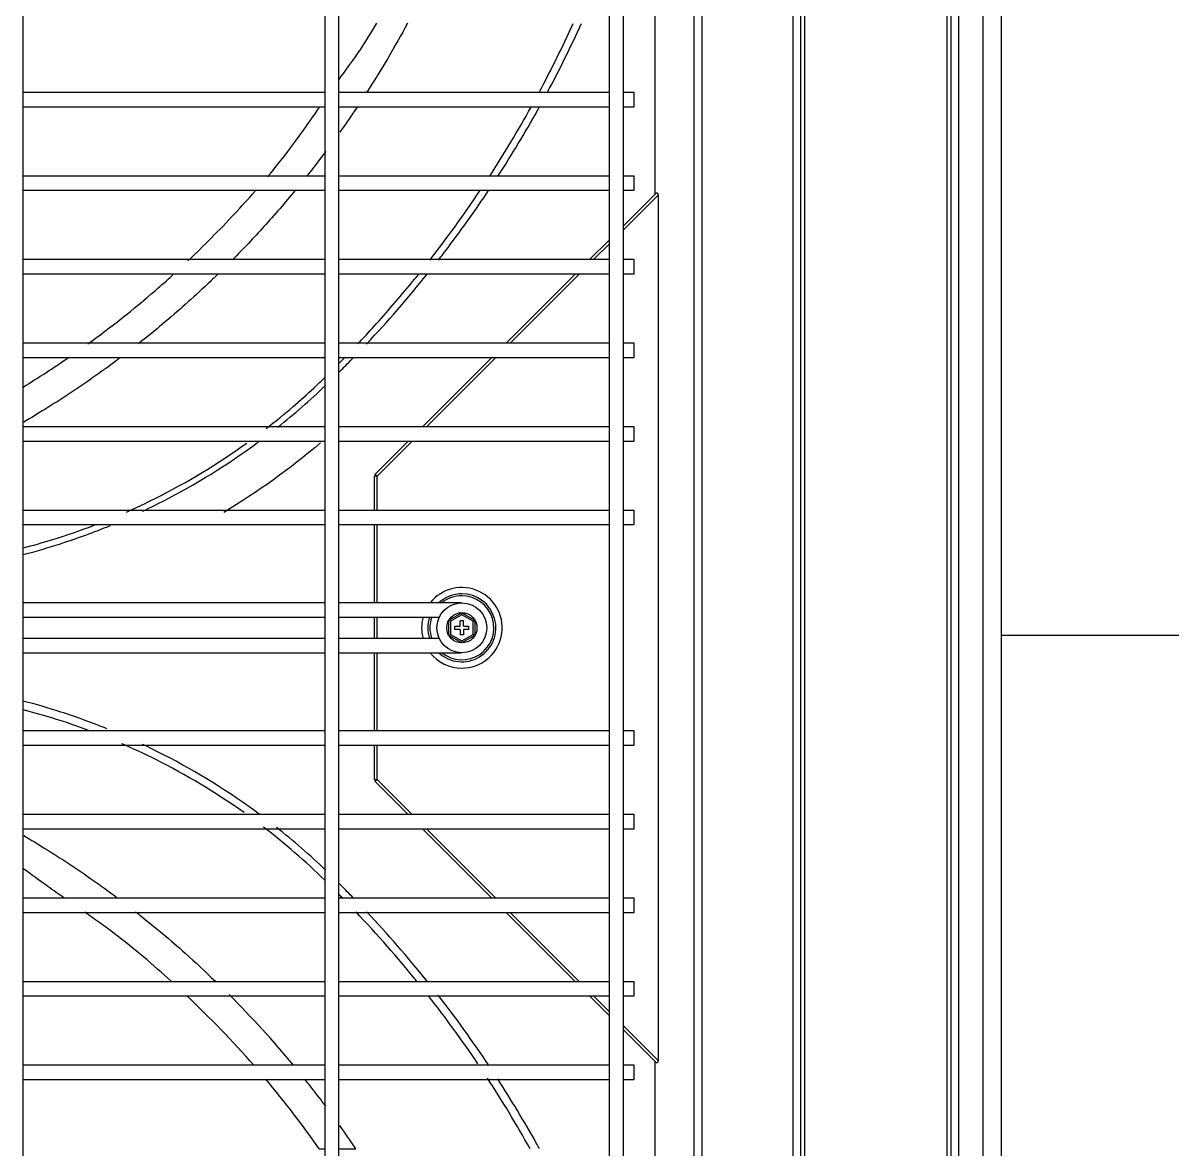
# Model space of a CAD drawing. Extents: x 58467 to 79089, y -33726 to -17391.
# Drawn here: x 72240.04 to 72272.53, y -19168.33 to -19136.69 of the extents above; entities that cross this region are included whole.
import ezdxf

# ---------------------------------------------------------------- set-up
doc = ezdxf.new("R2010")
doc.units = 0
doc.header["$LTSCALE"] = 100

# ---------------------------------------------------------------- blocks, each defined once
blk = doc.blocks.new('ZSGT')
at = {"color": 3}
for p, q in [((40300.148, -24624.08, -3.539), (40300.148, -24505.717, -3.539)), ((40308.627, -24505.717, -3.539), (40308.627, -24624.08, -3.539)), ((40309.027, -24624.08, -3.539), (40309.027, -24505.717, -3.539)), ((40327.146, -24622.854, -3.539), (40327.146, -24506.852, -3.539)), ((40327.646, -24506.852, -3.539), (40327.646, -24622.854, -3.539)), ((40316.626, -24512.125, -3.539), (40316.626, -24617.58, -3.539)), ((40317.026, -24617.58, -3.539), (40317.026, -24512.125, -3.539)), ((40319.23, -24512.252, -3.539), (40319.23, -24617.41, -3.539)), ((40321.797, -24617.404, -3.539), (40321.797, -24512.259, -3.539)), ((40322.009, -24512.259, -3.539), (40322.009, -24617.404, -3.539)), ((40322.121, -24512.259, -3.539), (40322.121, -24617.404, -3.539)), ((40326.126, -24617.404, -3.539), (40326.126, -24512.259, -3.539)), ((40326.239, -24617.404, -3.539), (40326.239, -24512.259, -3.539)), ((40326.451, -24512.259, -3.539), (40326.451, -24617.404, -3.539)), ((40319.018, -24617.258, -3.539), (40319.018, -24512.405, -3.539)), ((40317.906, -24541.832, -3.539), (40317.906, -24552.654, -3.539)), ((40308.626, -24549.783, -3.539), (40300.148, -24549.783, -3.539)), ((40316.625, -24549.783, -3.539), (40309.026, -24549.783, -3.539)), ((40317.326, -24549.783, -3.539), (40317.025, -24549.783, -3.539)), ((40317.326, -24550.183, -3.539), (40317.326, -24549.783, -3.539)), ((40300.148, -24550.183, -3.539), (40308.626, -24550.183, -3.539)), ((40309.026, -24550.183, -3.539), (40316.625, -24550.183, -3.539)), ((40317.025, -24550.183, -3.539), (40317.326, -24550.183, -3.539)), ((40308.626, -24552.133, -3.539), (40300.148, -24552.133, -3.539)), ((40316.625, -24552.133, -3.539), (40309.026, -24552.133, -3.539)), ((40317.326, -24552.133, -3.539), (40317.025, -24552.133, -3.539)), ((40317.326, -24552.533, -3.539), (40317.326, -24552.133, -3.539)), ((40300.148, -24552.533, -3.539), (40308.626, -24552.533, -3.539)), ((40309.026, -24552.533, -3.539), (40316.625, -24552.533, -3.539)), ((40317.025, -24552.533, -3.539), (40317.326, -24552.533, -3.539)), ((40317.026, -24553.534, -3.539), (40317.926, -24552.634, -3.539)), ((40317.026, -24553.647, -3.539), (40318.006, -24552.667, -3.539)), ((40318.006, -24552.667, -3.539), (40318.006, -24576.996, -3.539)), ((40316.077, -24554.483, -3.539), (40316.626, -24553.934, -3.539)), ((40316.19, -24554.483, -3.539), (40316.626, -24554.047, -3.539)), ((40308.626, -24554.482, -3.539), (40300.148, -24554.482, -3.539)), ((40316.625, -24554.482, -3.539), (40309.026, -24554.482, -3.539)), ((40317.326, -24554.482, -3.539), (40317.025, -24554.482, -3.539)), ((40317.326, -24554.882, -3.539), (40317.326, -24554.482, -3.539)), ((40300.148, -24554.882, -3.539), (40308.626, -24554.882, -3.539)), ((40309.026, -24554.882, -3.539), (40316.625, -24554.882, -3.539)), ((40313.727, -24556.832, -3.539), (40315.677, -24554.882, -3.539)), ((40313.841, -24556.832, -3.539), (40315.79, -24554.882, -3.539)), ((40317.025, -24554.882, -3.539), (40317.326, -24554.882, -3.539)), ((40308.626, -24556.832, -3.539), (40300.148, -24556.832, -3.539)), ((40316.625, -24556.832, -3.539), (40309.026, -24556.832, -3.539)), ((40317.326, -24556.832, -3.539), (40317.025, -24556.832, -3.539)), ((40317.326, -24557.232, -3.539), (40317.326, -24556.832, -3.539)), ((40300.148, -24557.232, -3.539), (40308.626, -24557.232, -3.539)), ((40309.026, -24557.232, -3.539), (40316.625, -24557.232, -3.539)), ((40311.378, -24559.182, -3.539), (40313.327, -24557.232, -3.539)), ((40311.491, -24559.182, -3.539), (40313.441, -24557.232, -3.539)), ((40317.025, -24557.232, -3.539), (40317.326, -24557.232, -3.539)), ((40308.626, -24559.182, -3.539), (40300.148, -24559.182, -3.539)), ((40316.625, -24559.182, -3.539), (40309.026, -24559.182, -3.539)), ((40317.326, -24559.182, -3.539), (40317.025, -24559.182, -3.539)), ((40317.326, -24559.582, -3.539), (40317.326, -24559.182, -3.539)), ((40300.148, -24559.582, -3.539), (40308.626, -24559.582, -3.539)), ((40309.026, -24559.582, -3.539), (40316.625, -24559.582, -3.539)), ((40310.05, -24560.509, -3.539), (40310.978, -24559.582, -3.539)), ((40310.107, -24560.566, -3.539), (40311.091, -24559.582, -3.539)), ((40317.025, -24559.582, -3.539), (40317.326, -24559.582, -3.539)), ((40310.027, -24561.531, -3.539), (40310.027, -24560.566, -3.539)), ((40310.107, -24560.566, -3.539), (40310.027, -24560.566, -3.539)), ((40310.05, -24560.509, -3.539), (40310.107, -24560.566, -3.539)), ((40310.107, -24561.531, -3.539), (40310.107, -24560.566, -3.539)), ((40308.626, -24561.531, -3.539), (40300.148, -24561.531, -3.539)), ((40316.625, -24561.531, -3.539), (40309.026, -24561.531, -3.539)), ((40317.326, -24561.531, -3.539), (40317.025, -24561.531, -3.539)), ((40317.326, -24561.931, -3.539), (40317.326, -24561.531, -3.539)), ((40300.148, -24561.931, -3.539), (40308.626, -24561.931, -3.539)), ((40309.026, -24561.931, -3.539), (40316.625, -24561.931, -3.539)), ((40310.027, -24564.131, -3.539), (40310.027, -24561.931, -3.539)), ((40310.107, -24564.131, -3.539), (40310.107, -24561.931, -3.539)), ((40317.025, -24561.931, -3.539), (40317.326, -24561.931, -3.539)), ((40308.627, -24564.131, -3.539), (40300.148, -24564.131, -3.539)), ((40310.161, -24564.131, -3.539), (40309.027, -24564.131, -3.539)), ((40310.444, -24564.131, -3.539), (40310.161, -24564.131, -3.539)), ((40310.81, -24564.131, -3.539), (40310.444, -24564.131, -3.539)), ((40310.444, -24564.131, -3.539), (40310.444, -24564.131, -3.539)), ((40310.81, -24564.131, -3.539), (40310.81, -24564.131, -3.539)), ((40311.092, -24564.131, -3.539), (40310.81, -24564.131, -3.539)), ((40312.471, -24564.131, -3.539), (40311.092, -24564.131, -3.539)), ((40300.148, -24564.531, -3.539), (40308.627, -24564.531, -3.539)), ((40309.027, -24564.531, -3.539), (40310.161, -24564.531, -3.539)), ((40310.027, -24565.131, -3.539), (40310.027, -24564.531, -3.539)), ((40310.107, -24565.131, -3.539), (40310.107, -24564.531, -3.539)), ((40310.161, -24564.531, -3.539), (40310.444, -24564.531, -3.539)), ((40310.444, -24564.531, -3.539), (40310.81, -24564.531, -3.539)), ((40310.81, -24564.531, -3.539), (40311.092, -24564.531, -3.539)), ((40311.092, -24564.531, -3.539), (40311.853, -24564.531, -3.539)), ((40312.117, -24564.619, -3.539), (40312.485, -24564.406, -3.539)), ((40312.117, -24565.044, -3.539), (40312.117, -24564.619, -3.539)), ((40312.167, -24564.648, -3.539), (40312.117, -24564.619, -3.539)), ((40312.485, -24564.464, -3.539), (40312.167, -24564.648, -3.539)), ((40312.485, -24564.406, -3.539), (40312.853, -24564.619, -3.539)), ((40312.485, -24564.464, -3.539), (40312.485, -24564.406, -3.539)), ((40312.803, -24564.648, -3.539), (40312.485, -24564.464, -3.539)), ((40312.803, -24564.648, -3.539), (40312.853, -24564.619, -3.539)), ((40312.853, -24564.619, -3.539), (40312.853, -24565.044, -3.539)), ((40312.167, -24564.648, -3.539), (40312.167, -24565.015, -3.539)), ((40312.285, -24564.781, -3.539), (40312.435, -24564.781, -3.539)), ((40312.285, -24564.881, -3.539), (40312.285, -24564.781, -3.539)), ((40312.435, -24564.881, -3.539), (40312.285, -24564.881, -3.539)), ((40312.535, -24564.631, -3.539), (40312.435, -24564.631, -3.539)), ((40312.435, -24564.781, -3.539), (40312.435, -24564.631, -3.539)), ((40312.435, -24564.881, -3.539), (40312.435, -24565.031, -3.539)), ((40312.535, -24564.781, -3.539), (40312.535, -24564.631, -3.539)), ((40312.535, -24564.781, -3.539), (40312.685, -24564.781, -3.539)), ((40312.535, -24564.881, -3.539), (40312.535, -24565.031, -3.539)), ((40312.685, -24564.881, -3.539), (40312.535, -24564.881, -3.539)), ((40312.685, -24564.881, -3.539), (40312.685, -24564.781, -3.539)), ((40312.803, -24565.015, -3.539), (40312.803, -24564.648, -3.539)), ((40308.626, -24565.131, -3.539), (40300.148, -24565.131, -3.539)), ((40310.161, -24565.131, -3.539), (40309.026, -24565.131, -3.539)), ((40310.444, -24565.131, -3.539), (40310.161, -24565.131, -3.539)), ((40310.809, -24565.131, -3.539), (40310.444, -24565.131, -3.539)), ((40311.092, -24565.131, -3.539), (40310.809, -24565.131, -3.539)), ((40311.853, -24565.131, -3.539), (40311.092, -24565.131, -3.539)), ((40312.117, -24565.044, -3.539), (40312.167, -24565.015, -3.539)), ((40312.485, -24565.256, -3.539), (40312.117, -24565.044, -3.539)), ((40312.167, -24565.015, -3.539), (40312.485, -24565.198, -3.539)), ((40312.535, -24565.031, -3.539), (40312.435, -24565.031, -3.539)), ((40312.485, -24565.198, -3.539), (40312.803, -24565.015, -3.539)), ((40312.853, -24565.044, -3.539), (40312.485, -24565.256, -3.539)), ((40312.485, -24565.256, -3.539), (40312.485, -24565.198, -3.539)), ((40312.853, -24565.044, -3.539), (40312.803, -24565.015, -3.539)), ((40327.646, -24565.034, -3.539), (40332.646, -24565.034, -3.539)), ((40300.148, -24565.531, -3.539), (40308.626, -24565.531, -3.539)), ((40309.026, -24565.531, -3.539), (40310.161, -24565.531, -3.539)), ((40310.027, -24567.73, -3.539), (40310.027, -24565.531, -3.539)), ((40310.107, -24567.73, -3.539), (40310.107, -24565.531, -3.539)), ((40310.161, -24565.531, -3.539), (40310.444, -24565.531, -3.539)), ((40310.444, -24565.531, -3.539), (40310.809, -24565.531, -3.539)), ((40310.809, -24565.531, -3.539), (40311.092, -24565.531, -3.539)), ((40311.092, -24565.531, -3.539), (40312.467, -24565.531, -3.539)), ((40308.626, -24567.73, -3.539), (40300.148, -24567.73, -3.539)), ((40316.625, -24567.73, -3.539), (40309.026, -24567.73, -3.539)), ((40317.326, -24567.73, -3.539), (40317.025, -24567.73, -3.539)), ((40317.326, -24568.13, -3.539), (40317.326, -24567.73, -3.539)), ((40300.148, -24568.13, -3.539), (40308.626, -24568.13, -3.539)), ((40309.026, -24568.13, -3.539), (40316.625, -24568.13, -3.539)), ((40310.027, -24569.097, -3.539), (40310.027, -24568.13, -3.539)), ((40310.107, -24569.097, -3.539), (40310.107, -24568.13, -3.539)), ((40317.025, -24568.13, -3.539), (40317.326, -24568.13, -3.539)), ((40310.027, -24569.097, -3.539), (40310.107, -24569.097, -3.539)), ((40310.107, -24569.097, -3.539), (40310.05, -24569.153, -3.539)), ((40310.977, -24570.08, -3.539), (40310.05, -24569.153, -3.539)), ((40311.09, -24570.08, -3.539), (40310.107, -24569.097, -3.539)), ((40308.626, -24570.08, -3.539), (40300.148, -24570.08, -3.539)), ((40316.625, -24570.08, -3.539), (40309.026, -24570.08, -3.539)), ((40317.326, -24570.08, -3.539), (40317.025, -24570.08, -3.539)), ((40317.326, -24570.48, -3.539), (40317.326, -24570.08, -3.539)), ((40300.148, -24570.48, -3.539), (40308.626, -24570.48, -3.539)), ((40309.026, -24570.48, -3.539), (40316.625, -24570.48, -3.539)), ((40313.327, -24572.43, -3.539), (40311.377, -24570.48, -3.539)), ((40313.44, -24572.43, -3.539), (40311.49, -24570.48, -3.539)), ((40317.025, -24570.48, -3.539), (40317.326, -24570.48, -3.539)), ((40308.626, -24572.43, -3.539), (40300.148, -24572.43, -3.539)), ((40316.625, -24572.43, -3.539), (40309.026, -24572.43, -3.539)), ((40317.326, -24572.43, -3.539), (40317.025, -24572.43, -3.539)), ((40317.326, -24572.83, -3.539), (40317.326, -24572.43, -3.539)), ((40300.148, -24572.83, -3.539), (40308.626, -24572.83, -3.539)), ((40309.026, -24572.83, -3.539), (40316.625, -24572.83, -3.539)), ((40315.676, -24574.779, -3.539), (40313.727, -24572.83, -3.539)), ((40315.789, -24574.779, -3.539), (40313.84, -24572.83, -3.539)), ((40317.025, -24572.83, -3.539), (40317.326, -24572.83, -3.539)), ((40308.626, -24574.779, -3.539), (40300.148, -24574.779, -3.539)), ((40316.625, -24574.779, -3.539), (40309.026, -24574.779, -3.539)), ((40317.326, -24574.779, -3.539), (40317.025, -24574.779, -3.539)), ((40317.326, -24575.179, -3.539), (40317.326, -24574.779, -3.539)), ((40300.148, -24575.179, -3.539), (40308.626, -24575.179, -3.539)), ((40309.026, -24575.179, -3.539), (40316.625, -24575.179, -3.539)), ((40316.626, -24575.728, -3.539), (40316.076, -24575.179, -3.539)), ((40316.626, -24575.615, -3.539), (40316.189, -24575.179, -3.539)), ((40317.025, -24575.179, -3.539), (40317.326, -24575.179, -3.539)), ((40318.006, -24576.996, -3.539), (40317.026, -24576.015, -3.539)), ((40317.926, -24577.029, -3.539), (40317.026, -24576.128, -3.539)), ((40308.626, -24577.129, -3.539), (40300.148, -24577.129, -3.539)), ((40316.625, -24577.129, -3.539), (40309.026, -24577.129, -3.539)), ((40317.326, -24577.129, -3.539), (40317.025, -24577.129, -3.539)), ((40317.326, -24577.529, -3.539), (40317.326, -24577.129, -3.539)), ((40317.906, -24577.009, -3.539), (40317.906, -24587.83, -3.539)), ((40300.148, -24577.529, -3.539), (40308.626, -24577.529, -3.539)), ((40309.026, -24577.529, -3.539), (40316.625, -24577.529, -3.539)), ((40317.025, -24577.529, -3.539), (40317.326, -24577.529, -3.539)), ((40308.472, -24579.474, -3.539), (40308.627, -24579.474, -3.539)), ((40309.026, -24579.474, -3.539), (40309.499, -24579.474, -3.539))]:
    blk.add_line(p, q, dxfattribs=at)
for radius in [0.7, 0.425, 0.425]:
    blk.add_circle((40312.485, -24564.831, -3.539), radius, dxfattribs=at)
for centre, radius, start, end in [((40310.107, -24560.566, -3.539), 0.08, 135, 180), ((40312.485, -24564.831, -3.539), 1.133, 270, 141.8569), ((40312.485, -24564.831, -3.539), 0.956, 90, 132.9806), ((40312.485, -24564.831, -3.539), 0.956, 227.0195, 90), ((40312.485, -24564.831, -3.539), 0.9, 90, 128.9588), ((40312.485, -24564.831, -3.539), 0.9, 231.0356, 90), ((40312.485, -24564.831, -3.539), 1.133, 164.6551, 195.3394), ((40312.485, -24564.831, -3.539), 0.956, 161.7356, 198.2643), ((40312.485, -24564.831, -3.539), 0.9, 160.5432, 199.457), ((40312.485, -24564.831, -3.539), 1.133, 218.1375, 270), ((40310.107, -24569.097, -3.539), 0.08, 180, 225)]:
    blk.add_arc(centre, radius, start, end, dxfattribs=at)
for centre, major_axis in [((40317.926, -24552.747, -3.539), (-0.057, -0.137)), ((40317.926, -24576.916, -3.539), (-0.057, 0.137))]:
    blk.add_ellipse(centre, major_axis=major_axis, ratio=0.414214, start_param=2.356194, end_param=3.926991, dxfattribs=at)
for points, knots in [([(40309.027, -24549.425, -3.539), (40309.232, -24549.14, -3.539), (40309.613, -24548.629, -3.539), (40309.948, -24548.085, -3.539), (40310.091, -24547.839, -3.539)], [0, 0, 0, 0, 0.555414, 1, 1, 1, 1]), ([(40314.648, -24549.797, -3.539), (40314.654, -24549.786, -3.539), (40314.66, -24549.775, -3.539), (40315.002, -24549.136, -3.539), (40315.32, -24548.493, -3.539), (40315.616, -24547.843, -3.539)], [0, 0, 0, 0, 0.01719, 0.01719, 1, 1, 1, 1]), ([(40307.015, -24552.158, -3.539), (40307.241, -24551.889, -3.539), (40307.75, -24551.253, -3.539), (40308.219, -24550.577, -3.539), (40308.488, -24550.191, -3.539)], [0, 0, 0, 0, 0.431303, 1, 1, 1, 1]), ([(40309.546, -24550.183, -3.539), (40309.541, -24550.19, -3.539), (40309.537, -24550.198, -3.539), (40309.375, -24550.439, -3.539), (40309.215, -24550.672, -3.539), (40309.051, -24550.902, -3.539)], [0, 0, 0, 0, 0.030043, 0.030043, 1, 1, 1, 1]), ([(40313.5, -24552.137, -3.539), (40313.891, -24551.532, -3.539), (40314.262, -24550.915, -3.539), (40314.629, -24550.257, -3.539), (40314.648, -24550.224, -3.539), (40314.667, -24550.19, -3.539)], [0, 0, 0, 0, 0.948829, 0.948829, 1, 1, 1, 1]), ([(40304.78, -24554.519, -3.539), (40305.226, -24554.096, -3.539), (40305.864, -24553.452, -3.539), (40306.482, -24552.773, -3.539), (40306.673, -24552.556, -3.539)], [0, 0, 0, 0, 0.68539, 1, 1, 1, 1]), ([(40307.799, -24552.535, -3.539), (40307.513, -24552.882, -3.539), (40307.22, -24553.221, -3.539), (40306.63, -24553.871, -3.539), (40306.338, -24554.18, -3.539), (40306.034, -24554.487, -3.539)], [0, 0, 0, 0, 0.511236, 0.511236, 1, 1, 1, 1]), ([(40311.82, -24554.5, -3.539), (40311.916, -24554.377, -3.539), (40312.011, -24554.253, -3.539), (40312.497, -24553.611, -3.539), (40312.874, -24553.081, -3.539), (40313.235, -24552.54, -3.539)], [0, 0, 0, 0, 0.194449, 0.194449, 1, 1, 1, 1]), ([(40301.967, -24556.851, -3.539), (40302.613, -24556.384, -3.539), (40303.418, -24555.749, -3.539), (40304.197, -24555.057, -3.539), (40304.36, -24554.908, -3.539)], [0, 0, 0, 0, 0.788206, 1, 1, 1, 1]), ([(40305.619, -24554.895, -3.539), (40305.524, -24554.988, -3.539), (40305.225, -24555.276, -3.539), (40304.713, -24555.744, -3.539), (40304.078, -24556.292, -3.539), (40303.632, -24556.655, -3.539), (40303.4, -24556.838, -3.539), (40303.385, -24556.85, -3.539)], [0, 0, 0, 0, 0.134617, 0.418834, 0.70095, 0.980961, 1, 1, 1, 1]), ([(40309.559, -24556.85, -3.539), (40309.714, -24556.686, -3.539), (40309.868, -24556.52, -3.539), (40310.383, -24555.952, -3.539), (40310.735, -24555.544, -3.539), (40311.14, -24555.051, -3.539), (40311.203, -24554.974, -3.539), (40311.265, -24554.897, -3.539)], [0, 0, 0, 0, 0.260082, 0.260082, 0.885277, 0.885277, 1, 1, 1, 1]), ([(40302.852, -24557.259, -3.539), (40302.826, -24557.279, -3.539), (40302.582, -24557.462, -3.539), (40302.115, -24557.8, -3.539), (40301.443, -24558.257, -3.539), (40300.793, -24558.673, -3.539), (40300.365, -24558.932, -3.539), (40300.165, -24559.049, -3.539)], [0, 0, 0, 0, 0.030003, 0.283624, 0.535302, 0.785046, 1, 1, 1, 1]), ([(40306.981, -24559.232, -3.539), (40307.239, -24559.032, -3.539), (40307.493, -24558.825, -3.539), (40307.941, -24558.439, -3.539), (40308.137, -24558.264, -3.539), (40308.431, -24557.989, -3.539), (40308.533, -24557.891, -3.539), (40308.634, -24557.793, -3.539)], [0, 0, 0, 0, 0.449884, 0.449884, 0.8085, 0.8085, 1, 1, 1, 1]), ([(40303.05, -24561.576, -3.539), (40303.323, -24561.455, -3.539), (40303.594, -24561.328, -3.539), (40304.76, -24560.744, -3.539), (40305.619, -24560.226, -3.539), (40306.436, -24559.639, -3.539)], [0, 0, 0, 0, 0.228133, 0.228133, 1, 1, 1, 1]), ([(40303.508, -24561.553, -3.539), (40303.696, -24561.465, -3.539), (40303.883, -24561.372, -3.539), (40304.996, -24560.803, -3.539), (40305.894, -24560.248, -3.539), (40306.745, -24559.622, -3.539), (40306.757, -24559.613, -3.539), (40306.769, -24559.604, -3.539)], [0, 0, 0, 0, 0.165073, 0.165073, 0.987864, 0.987864, 1, 1, 1, 1]), ([(40300.15, -24562.585, -3.539), (40300.42, -24562.515, -3.539), (40300.688, -24562.439, -3.539), (40301.361, -24562.233, -3.539), (40301.764, -24562.094, -3.539), (40302.163, -24561.941, -3.539)], [0, 0, 0, 0, 0.398194, 0.398194, 1, 1, 1, 1]), ([(40300.156, -24562.772, -3.539), (40300.508, -24562.679, -3.539), (40300.857, -24562.577, -3.539), (40301.675, -24562.313, -3.539), (40302.142, -24562.142, -3.539), (40302.602, -24561.953, -3.539)], [0, 0, 0, 0, 0.420981, 0.420981, 1, 1, 1, 1]), ([(40302.503, -24567.669, -3.539), (40302.077, -24567.497, -3.539), (40301.646, -24567.34, -3.539), (40300.864, -24567.086, -3.539), (40300.513, -24566.984, -3.539), (40300.16, -24566.891, -3.539)], [0, 0, 0, 0, 0.555539, 0.555539, 1, 1, 1, 1]), ([(40301.988, -24567.714, -3.539), (40301.646, -24567.587, -3.539), (40301.302, -24567.47, -3.539), (40300.689, -24567.282, -3.539), (40300.42, -24567.206, -3.539), (40300.151, -24567.136, -3.539)], [0, 0, 0, 0, 0.563574, 0.563574, 1, 1, 1, 1]), ([(40306.359, -24570.027, -3.539), (40305.565, -24569.463, -3.539), (40304.732, -24568.963, -3.539), (40303.554, -24568.373, -3.539), (40303.241, -24568.228, -3.539), (40302.924, -24568.091, -3.539)], [0, 0, 0, 0, 0.739872, 0.739872, 1, 1, 1, 1]), ([(40306.785, -24570.068, -3.539), (40305.939, -24569.441, -3.539), (40305.042, -24568.884, -3.539), (40303.899, -24568.297, -3.539), (40303.704, -24568.201, -3.539), (40303.507, -24568.108, -3.539)], [0, 0, 0, 0, 0.829987, 0.829987, 1, 1, 1, 1]), ([(40300.165, -24570.672, -3.539), (40300.365, -24570.789, -3.539), (40301.025, -24571.188, -3.539), (40301.896, -24571.763, -3.539), (40302.554, -24572.239, -3.539), (40302.772, -24572.402, -3.539)], [0, 0, 0, 0, 0.221999, 0.739418, 1, 1, 1, 1]), ([(40301.31, -24572.432, -3.539), (40301.154, -24572.323, -3.539), (40300.767, -24572.051, -3.539), (40300.384, -24571.767, -3.539), (40300.151, -24571.604, -3.539)], [0, 0, 0, 0, 0.404883, 1, 1, 1, 1]), ([(40304.317, -24574.77, -3.539), (40303.807, -24574.304, -3.539), (40303.016, -24573.632, -3.539), (40302.161, -24573.025, -3.539), (40301.879, -24572.828, -3.539)], [0, 0, 0, 0, 0.672281, 1, 1, 1, 1]), ([(40303.306, -24572.81, -3.539), (40303.347, -24572.842, -3.539), (40303.826, -24573.217, -3.539), (40304.591, -24573.854, -3.539), (40305.275, -24574.5, -3.539), (40305.553, -24574.767, -3.539)], [0, 0, 0, 0, 0.052501, 0.612417, 1, 1, 1, 1]), ([(40308.655, -24578.276, -3.539), (40308.539, -24578.121, -3.539), (40308.422, -24577.967, -3.539), (40308.226, -24577.716, -3.539), (40308.148, -24577.618, -3.539), (40308.07, -24577.52, -3.539)], [0, 0, 0, 0, 0.608126, 0.608126, 1, 1, 1, 1]), ([(40314.664, -24579.467, -3.539), (40314.636, -24579.416, -3.539), (40314.607, -24579.365, -3.539), (40314.235, -24578.7, -3.539), (40313.873, -24578.1, -3.539), (40313.493, -24577.513, -3.539)], [0, 0, 0, 0, 0.077105, 0.077105, 1, 1, 1, 1])]:
    blk.add_open_spline(points, degree=3, knots=knots, dxfattribs=at)
for points in [[(40310.956, -24547.835, -3.539), (40310.597, -24548.503, -3.539), (40310.212, -24549.156, -3.539), (40309.802, -24549.793, -3.539)], [(40314.887, -24549.786, -3.539), (40315.229, -24549.147, -3.539), (40315.55, -24548.499, -3.539), (40315.849, -24547.842, -3.539)], [(40313.257, -24552.149, -3.539), (40313.67, -24551.513, -3.539), (40314.061, -24550.862, -3.539), (40314.431, -24550.196, -3.539)], [(40308.655, -24551.445, -3.539), (40308.479, -24551.681, -3.539), (40308.299, -24551.913, -3.539), (40308.116, -24552.143, -3.539)], [(40311.58, -24554.5, -3.539), (40312.075, -24553.866, -3.539), (40312.547, -24553.216, -3.539), (40312.994, -24552.548, -3.539)], [(40309.799, -24556.857, -3.539), (40310.397, -24556.223, -3.539), (40310.968, -24555.567, -3.539), (40311.512, -24554.889, -3.539)], [(40300.155, -24558.057, -3.539), (40300.577, -24557.8, -3.539), (40300.996, -24557.528, -3.539), (40301.411, -24557.243, -3.539)], [(40308.583, -24557.221, -3.539), (40308.594, -24557.232, -3.539), (40308.605, -24557.243, -3.539), (40308.616, -24557.254, -3.539)], [(40309.032, -24557.395, -3.539), (40309.082, -24557.344, -3.539), (40309.132, -24557.293, -3.539), (40309.182, -24557.242, -3.539)], [(40309.094, -24557.582, -3.539), (40309.205, -24557.471, -3.539), (40309.316, -24557.359, -3.539), (40309.426, -24557.246, -3.539)], [(40309.031, -24557.646, -3.539), (40309.052, -24557.625, -3.539), (40309.073, -24557.604, -3.539), (40309.094, -24557.582, -3.539)], [(40307.307, -24559.191, -3.539), (40307.771, -24558.823, -3.539), (40308.218, -24558.433, -3.539), (40308.648, -24558.022, -3.539)], [(40308.507, -24559.632, -3.539), (40307.653, -24560.361, -3.539), (40306.746, -24561.013, -3.539), (40305.787, -24561.587, -3.539)], [(40308.634, -24571.928, -3.539), (40308.087, -24571.393, -3.539), (40307.507, -24570.892, -3.539), (40306.904, -24570.43, -3.539)], [(40308.655, -24571.646, -3.539), (40308.211, -24571.221, -3.539), (40307.75, -24570.819, -3.539), (40307.271, -24570.44, -3.539)], [(40309.094, -24572.079, -3.539), (40309.073, -24572.058, -3.539), (40309.052, -24572.037, -3.539), (40309.032, -24572.017, -3.539)], [(40309.428, -24572.418, -3.539), (40309.317, -24572.304, -3.539), (40309.206, -24572.191, -3.539), (40309.094, -24572.079, -3.539)], [(40309.127, -24572.423, -3.539), (40309.095, -24572.39, -3.539), (40309.063, -24572.358, -3.539), (40309.031, -24572.325, -3.539)], [(40311.22, -24574.768, -3.539), (40310.676, -24574.097, -3.539), (40310.106, -24573.446, -3.539), (40309.508, -24572.818, -3.539)], [(40311.507, -24574.764, -3.539), (40310.967, -24574.093, -3.539), (40310.399, -24573.441, -3.539), (40309.804, -24572.81, -3.539)], [(40306.632, -24577.126, -3.539), (40306.044, -24576.455, -3.539), (40305.416, -24575.804, -3.539), (40304.751, -24575.174, -3.539)], [(40307.748, -24577.124, -3.539), (40307.177, -24576.435, -3.539), (40306.574, -24575.774, -3.539), (40305.941, -24575.141, -3.539)], [(40312.938, -24577.089, -3.539), (40312.495, -24576.433, -3.539), (40312.03, -24575.794, -3.539), (40311.542, -24575.172, -3.539)], [(40313.232, -24577.116, -3.539), (40312.786, -24576.447, -3.539), (40312.315, -24575.794, -3.539), (40311.82, -24575.16, -3.539)], [(40308.474, -24579.474, -3.539), (40308.009, -24578.811, -3.539), (40307.509, -24578.158, -3.539), (40306.973, -24577.522, -3.539)], [(40314.401, -24579.473, -3.539), (40314.025, -24578.797, -3.539), (40313.625, -24578.135, -3.539), (40313.204, -24577.49, -3.539)], [(40309.502, -24579.472, -3.539), (40309.355, -24579.253, -3.539), (40309.205, -24579.035, -3.539), (40309.051, -24578.819, -3.539)]]:
    blk.add_open_spline(points, degree=3, dxfattribs=at)

msp = doc.modelspace()

# ---------------------------------------------------------------- block references
msp.add_blockref('ZSGT', (31939.888, 5411.143))

doc.saveas('drawing.dxf')
